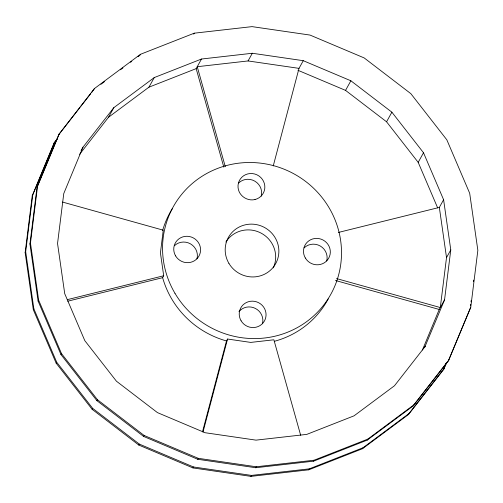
<?xml version="1.0" encoding="UTF-8"?>
<svg xmlns="http://www.w3.org/2000/svg" width="503" height="503" viewBox="0 0 503 503"><rect width="100%" height="100%" fill="white"/><g stroke="black" fill="none" stroke-linecap="round" stroke-linejoin="round"><path stroke-width="0.75" d="M446.532 362.757L443.608 369.491L408.493 414.491L362.5 448.714L308.76 469.815L250.934 476.372L192.97 467.928L138.809 445.067L92.15 409.335L56.166 363.179L33.317 309.735L25.15 252.657L32.23 195.818L54.073 143.103L57.487 138.444M444.143 368.536L409.027 413.535L363.034 447.752L309.295 468.859L251.469 475.41L193.504 466.973L139.344 444.105L92.684 408.379L56.701 362.217L33.846 308.779L25.684 251.695L32.764 194.862L54.601 142.148M29.941 244.012L37.021 187.179L58.857 134.464L94.507 88.509L140.5 54.286L194.24 33.185L252.066 26.628L310.03 35.072L364.191 57.933L410.85 93.665L446.834 139.821L469.683 193.265L477.85 250.343L470.77 307.182L448.399 360.852L413.284 405.852L367.291 440.075L313.551 461.176L255.725 467.733L197.761 459.289L143.6 436.428L96.941 400.696L60.957 354.54L38.102 301.096L29.941 244.012L30.469 243.056L37.549 186.217L59.392 133.509M81.065 150.636L82.964 147.209L113.829 107.655L154.258 77.575L201.496 59.027L252.317 53.261L303.265 60.687L350.874 80.782L391.887 112.188L423.513 152.755L443.602 199.729L439.339 207.412L446.519 257.586L440.295 307.54L336.545 278.574M424.595 347.567L444.551 299.863L450.776 249.903L443.602 199.729M470.531 305.805L470.726 304.246M471.015 301.913L471.21 300.354M473.537 281.667L473.732 280.114M202.527 431.725L226.495 340.952L227.557 339.035L250.746 342.411L273.871 339.789L300.675 435.284M202.992 432.077L227.557 339.035M273.248 165.946L299.008 68.364L303.265 60.687M82.964 147.209L63.768 193.542L57.543 243.496L64.724 293.67L84.806 340.644L116.438 381.211L157.452 412.617L205.054 432.718L256.002 440.138L306.83 434.372L354.062 415.824L394.49 385.744L425.356 346.196M422.432 350L439.232 309.458L444.551 299.863M443.608 369.491L446.601 362.273M448.399 360.852L470.77 307.182M32.23 195.818L32.764 194.862M37.021 187.179L37.549 186.217M94.507 88.509L91.571 92.552M25.15 252.657L25.684 251.695M139.966 55.248L140.5 54.286M79.575 154.333L108.51 117.256L113.829 107.655M108.51 117.256L148.938 87.176L154.258 77.575M33.317 309.735L33.846 308.779M38.102 301.096L38.637 300.14L30.469 243.056M193.705 34.141L194.24 33.185M148.938 87.176L196.17 68.628L201.496 59.027M56.166 363.179L56.701 362.217M60.957 354.54L61.485 353.578L38.637 300.14M225.3 166.719L197.233 66.704L248.061 60.945L252.317 53.261M67.748 301.196L162.632 277.675L163.695 275.757L160.426 252.921L163.261 230.185L62.517 202.061M92.15 409.335L92.684 408.379M96.941 400.696L97.469 399.734L61.485 353.578M138.809 445.067L139.344 444.105M143.6 436.428L144.135 435.466L97.469 399.734M437.667 207.909L418.194 162.356L386.562 121.789L345.548 90.383L350.874 80.782M192.97 467.928L193.504 466.973M197.761 459.289L198.289 458.327L256.26 466.771L314.079 460.22L367.819 439.113L413.818 404.896L448.928 359.897M386.562 121.789L391.887 112.188M418.194 162.356L423.513 152.755M250.934 476.372L251.469 475.41M255.725 467.733L256.26 466.771M308.76 469.815L309.295 468.859M313.551 461.176L314.079 460.22M446.519 257.586L450.776 249.903M362.5 448.714L363.034 447.752M367.291 440.075L367.819 439.113M408.493 414.491L409.027 413.535M413.284 405.852L413.818 404.896M58.857 134.464L80.021 107.34M80.983 106.108L90.609 93.784M54.073 143.103L56.958 139.406M100.902 84.309L104.687 81.499M120.437 69.779L122.958 67.905M130.516 62.278L131.78 61.341M138.08 56.657L139.337 55.72M67.295 299.656L163.695 275.757M338.393 232.443L439.339 207.412M248.061 60.945L299.008 68.364M335.482 280.492L439.232 309.458M297.946 70.282L345.548 90.383M144.135 435.466L198.289 458.327M196.17 68.628L223.816 167.134M225.86 242.069A27.036 26.219 29 0 1 261.359 233.26A27.036 26.219 29 0 1 273.274 267.86M328.226 298.933A90.112 87.396 29 0 1 274.292 341.323M226.495 340.952A90.112 87.396 29 0 1 162.632 277.675M162.595 230.644A90.112 87.396 29 0 1 172.504 208.431M238.938 311.64A13.518 13.109 29 0 1 255.43 308.458A13.518 13.109 29 0 1 262.447 323.75M238.655 182.985A13.518 13.109 29 0 1 254.832 181.155A13.518 13.109 29 0 1 261.227 196.107M304.133 247.866A13.518 13.109 29 0 1 320.31 246.03A13.518 13.109 29 0 1 326.705 260.988M174.39 245.753A13.518 13.109 29 0 1 190.574 243.917A13.518 13.109 29 0 1 196.969 258.869M255.021 199.528C248.061 201.263 240.428 196.836 238.491 189.927A13.518 13.109 29 0 1 247.828 173.906A13.518 13.109 29 0 1 264.358 183.513A13.518 13.109 29 0 1 255.021 199.528M228.909 263.365A27.036 26.219 29 0 0 275.405 264.125A27.036 26.219 29 0 0 251.783 224.131A27.036 26.219 29 0 0 228.909 263.365M174.962 293.293A90.112 87.396 29 0 0 329.943 295.821A90.112 87.396 29 0 0 251.192 162.513A90.112 87.396 29 0 0 174.962 293.293M241.082 320.776A13.518 13.109 29 0 0 264.327 321.153A13.518 13.109 29 0 0 252.512 301.159A13.518 13.109 29 0 0 241.082 320.776M175.604 255.895A13.518 13.109 29 0 0 198.848 256.272A13.518 13.109 29 0 0 187.034 236.278A13.518 13.109 29 0 0 175.604 255.895M305.34 258.008A13.518 13.109 29 0 0 328.591 258.391A13.518 13.109 29 0 0 316.777 238.391A13.518 13.109 29 0 0 305.34 258.008"/></g></svg>
